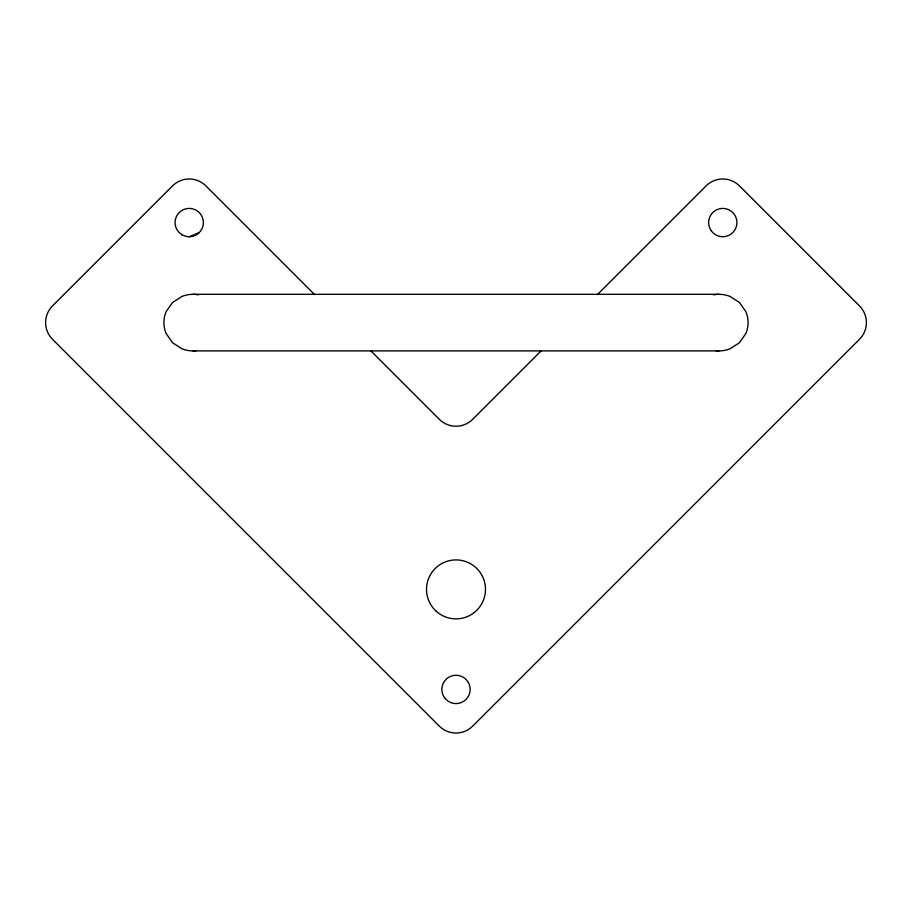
<?xml version="1.0" encoding="UTF-8"?>
<svg xmlns="http://www.w3.org/2000/svg" width="912" height="912" viewBox="0 0 912 912"><rect width="100%" height="100%" fill="white"/><g stroke="black" fill="none" stroke-linecap="round" stroke-linejoin="round"><path stroke-width="1.37" d="M541.09 350.903L472.678 419.315A23.575 23.575 0 0 1 439.322 419.315L370.91 350.903M597.44 294.553L706.105 185.888A23.575 23.575 0 0 1 739.45 185.888L859.492 305.942A23.575 23.575 0 0 1 859.492 339.287L472.678 726.112A23.575 23.575 0 0 1 439.322 726.112L52.508 339.287A23.575 23.575 0 0 1 52.508 305.942L172.55 185.888A23.575 23.575 0 0 1 205.895 185.888L314.56 294.553M189.229 236.721L199.226 232.583M718.998 294.314L193.002 294.314M719.021 350.903L192.979 350.903M716.205 350.767A29.834 29.834 0 0 0 730.01 348.806L739.427 342.764L745.834 333.575A27.588 27.588 0 0 0 745.822 311.619L739.404 302.431L729.988 296.4A29.834 29.834 0 0 0 713.389 294.85M195.795 350.767A29.834 29.834 0 0 1 181.99 348.806L172.573 342.764L166.166 333.575A27.588 27.588 0 0 1 166.178 311.619L172.596 302.431L182.012 296.4A29.834 29.834 0 0 1 198.611 294.85M436.346 611.348A29.469 29.469 0 0 0 484.853 595.422A29.469 29.469 0 0 0 446.812 561.382A29.469 29.469 0 0 0 436.346 611.348M182.149 234.829A14.147 14.147 0 0 0 203.376 222.574A14.147 14.147 0 0 0 182.149 210.319A14.147 14.147 0 0 0 182.149 234.829M444.646 697.862A14.147 14.147 0 0 0 468.985 695.047A14.147 14.147 0 0 0 454.37 675.37A14.147 14.147 0 0 0 444.646 697.862M711.417 231.01A14.147 14.147 0 0 0 735.756 228.194A14.147 14.147 0 0 0 721.153 208.517A14.147 14.147 0 0 0 711.417 231.01"/></g></svg>
